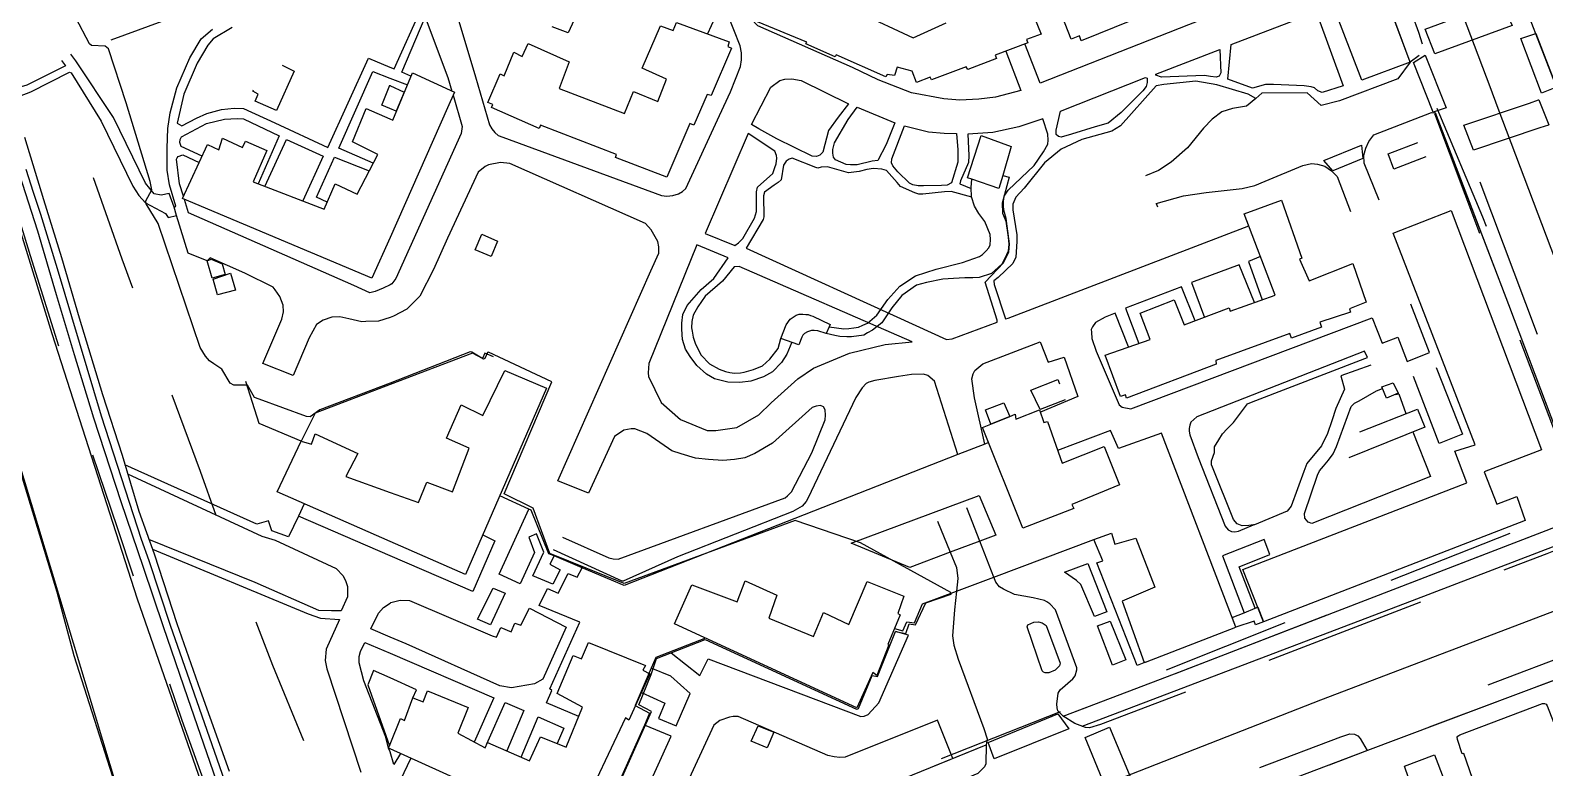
# Model space of a CAD drawing. Header units: millimetres. Extents: x 198785 to 203305, y 542885 to 545889.
# Drawn here: x 202130.2 to 202470.1, y 543185.8 to 543351.3 of the extents above; entities that cross this region are included whole.
import ezdxf

# ---------------------------------------------------------------- set-up
doc = ezdxf.new("R2010")
doc.units = ezdxf.units.MM
for name, pattern in [('FENCE_25K', [54.3, 28.7, -9.2, -16.4]), ('HIDDEN_BULD_25K', [28.8, 18.4, -10.4]), ('HIDDEN_IN_25K', [56.5, 36.5, -20])]:
    doc.linetypes.add(name, pattern=pattern)
for name, color, linetype in [('A0013111', 253, 'Continuous'), ('A0013114', 253, 'Continuous'), ('A0013117', 253, 'Continuous'), ('A0013118', 253, 'Continuous'), ('A0023211', 253, 'Continuous'), ('A0023214', 253, 'Continuous'), ('A0023217', 253, 'Continuous'), ('A0033324', 253, 'Continuous'), ('A0033327', 253, 'Continuous'), ('A0043325', 253, 'Continuous'), ('B0014111', 253, 'Continuous'), ('B0014115', 253, 'Continuous'), ('B0014116', 253, 'Continuous'), ('B0024120', 253, 'Continuous'), ('B0024127', 253, 'Continuous'), ('C0076117', 253, 'Continuous'), ('C0523121', 253, 'Continuous'), ('F0017111', 253, 'Continuous'), ('F0047224', 253, 'Continuous')]:
    doc.layers.add(name, color=color, linetype=linetype)

msp = doc.modelspace()

# ---------------------------------------------------------------- linework, layer by layer
at = {"layer": 'A0013111'}
msp.add_lwpolyline([(202119.01, 543335.29), (202135.07, 543283.25), (202154.18, 543223.68), (202169.13, 543180.92), (202179.47, 543149.84), (202181.52, 543142.33), (202184.05, 543133.53), (202185.51, 543128.6), (202190.06, 543113.24), (202194.48, 543098.33), (202196.58, 543091.22), (202200.51, 543078.34), (202205.87, 543060.81), (202211.03, 543043.7), (202212.27, 543039.57), (202218.32, 543019.44), (202224.87, 542997.43), (202231.9, 542974.75), (202240.82, 542944.55), (202248.15, 542921.14), (202252.37, 542907.48), (202254.82, 542901.41), (202258.79, 542893.04), (202263, 542885.31)], dxfattribs=at)
at = {"layer": 'A0013114'}
for points in [[(202439.93, 543344.16), (202433.59, 543361.25)], [(202362.03, 543197.36), (202387.02, 543206.87), (202473.7, 543240.31), (202477.5, 543248.94), (202462.05, 543289.72), (202445.63, 543332.77)], [(202510.01, 543170.99), (202510.13, 543171.21), (202499.24, 543200.77), (202497.1, 543206.78), (202490.6, 543211.3), (202489.2, 543211.78), (202429.75, 543189.42), (202397.76, 543177.28), (202362.52, 543163.93), (202358.46, 543162.34), (202358.2, 543162.12), (202358.16, 543162.04)], [(202141.41, 543112.27), (202145.31, 543113.65), (202149.38, 543115.2), (202167.4, 543121.88), (202185.51, 543128.6), (202188.73, 543129.79), (202190.34, 543130.36), (202192.03, 543130.96), (202193.52, 543131.49), (202195.87, 543132.38), (202196.12, 543131.48), (202211, 543136.63), (202212.26, 543138.06), (202227.55, 543143.41), (202260.18, 543157.77), (202289.8, 543169.64), (202324.16, 543182.54), (202344.78, 543190.93)]]:
    msp.add_lwpolyline(points, dxfattribs=at)
at = {"layer": 'A0013117'}
for points in [[(202128.91, 543327.35), (202133.18, 543313.36), (202137.22, 543300.3), (202141.19, 543286.78), (202146.45, 543269.59), (202150.83, 543255.93), (202154.57, 543243.36), (202158.01, 543233.78), (202163.13, 543218.18), (202168.37, 543203.18), (202174.88, 543185)], [(202224.56, 543041.93), (202219.28, 543049.81), (202213.14, 543060.74), (202211.02, 543065.11), (202208.59, 543070.12), (202204.62, 543079.59), (202202.43, 543084.49), (202200.56, 543091.55), (202198.02, 543099.77), (202193.45, 543114.55), (202188.73, 543129.79), (202185.28, 543140.96), (202179.1, 543162.6), (202172.73, 543180.64), (202165.62, 543201.5), (202160.09, 543217.4), (202155.61, 543230.73), (202150.6, 543245.48), (202144.46, 543264.26), (202140.13, 543278.48), (202136.11, 543291.95), (202131.91, 543306.21), (202127.14, 543321.16)]]:
    msp.add_lwpolyline(points, dxfattribs=at)
at = {"layer": 'A0013118'}
for points in [[(202432.23, 543368.77), (202390.17, 543352.55), (202356.89, 543339.49), (202353.45, 543348.26)], [(202223.93, 543361.67), (202230.12, 543340.91), (202233.32, 543330.14), (202233.81, 543329.21), (202234.5, 543328.4), (202235.26, 543327.74), (202236.31, 543327.33), (202271.87, 543314.28), (202273.11, 543314.08), (202274.47, 543314.26), (202275.72, 543314.64), (202276.64, 543315.15), (202277.34, 543315.84), (202284.88, 543332.2)], [(202255.89, 543361.54), (202250.92, 543350.74), (202247.37, 543352.14)], [(202439.93, 543344.16), (202429.1, 543340.16), (202422.66, 543356.8), (202433.59, 543361.25)], [(202175.51, 543351.99), (202171.3, 543349.41), (202170.04, 543347.96), (202167.66, 543343.96), (202164.68, 543336.98), (202163.22, 543330.47), (202164.25, 543329.92), (202167.5, 543331.6), (202169.83, 543332.66), (202173.14, 543333.52), (202176.01, 543333.82), (202178.1, 543333.77), (202185.1, 543330.54), (202196.97, 543325.01), (202206.1, 543345.09), (202210.95, 543343.04), (202211.86, 543342.66), (202218.09, 543356.48)], [(202284.88, 543332.2), (202287.37, 543337.5), (202289.63, 543343.19), (202289.86, 543344.68), (202289.84, 543346.28), (202289.55, 543347.85), (202286.69, 543355.05), (202285.5, 543357.76), (202282.24, 543350.53)], [(202349.18, 543346.64), (202352.52, 543337.82), (202346.84, 543336.33), (202343.08, 543335.87), (202338.81, 543335.68), (202335.22, 543335.96), (202327.99, 543337.27), (202320.5, 543340.22), (202314.78, 543343.01), (202293.49, 543352.36), (202291.81, 543354.12), (202291.03, 543355.14), (202290.17, 543357.61)], [(202420.19, 543337.35), (202419.2, 543337.71), (202418.42, 543338.45), (202417.73, 543338.66), (202416.13, 543338.85), (202409.25, 543339.18), (202407.42, 543339.15), (202404.51, 543338.36), (202399.02, 543340.34), (202399.74, 543348.17), (202418.4, 543355.23), (202419.02, 543354.89), (202424.91, 543338.88), (202420.19, 543337.35)], [(202162.5, 543311.6), (202162.86, 543311.87), (202161.47, 543316.62), (202160.97, 543319.96), (202160.98, 543324.85), (202161.12, 543329.28), (202161.65, 543332.79), (202163.11, 543338.41), (202166.07, 543345.15), (202168.59, 543349.41), (202171.1, 543351.6)], [(202215.67, 543341.01), (202213.61, 543341.94), (202218.84, 543354.29), (202223.96, 543340.7), (202224.85, 543337.7)], [(202137.24, 543344.54), (202138.11, 543343.32), (202129.46, 543338.99), (202125.61, 543337.92)], [(202162.5, 543311.6), (202161.39, 543314.73), (202159.57, 543314.35), (202158.06, 543314.59), (202156.08, 543317), (202148.88, 543331.78), (202140.42, 543344.49), (202139.31, 543345.98)], [(202396.36, 543340.8), (202395.11, 543340.94), (202393.74, 543341.2), (202384.11, 543340.8), (202382.85, 543341.28), (202382.86, 543341.5), (202397.23, 543347.05), (202397.44, 543341.75), (202397.07, 543341.02), (202396.36, 543340.8)], [(202126.22, 543335.97), (202130.32, 543337.52), (202139.02, 543341.94), (202139.4, 543341.79), (202146.16, 543330.96), (202153.21, 543316.36), (202154.59, 543314.28), (202156.1, 543312.6), (202160.54, 543310.18), (202161.2, 543309.29), (202163.07, 543309.75)], [(202207.19, 543321.51), (202199.47, 543324.85), (202207.12, 543342.09), (202210.95, 543340.6), (202214.87, 543339.07)], [(202439.93, 543344.16), (202437.15, 543340.41), (202424.06, 543335.51), (202419.97, 543334.48), (202416.83, 543337.29), (202406.66, 543337.2), (202405.25, 543336.01)], [(202306.65, 543323), (202305.74, 543323.04), (202297.76, 543326.94), (202293.74, 543329.24), (202292.07, 543330.21), (202296.41, 543338.54), (202298.46, 543340.05), (202299.55, 543340.38), (202301.13, 543340.41), (202303.25, 543340.07), (202313.85, 543334.8), (202311.57, 543331.85), (202309.36, 543328.83), (202308.09, 543323.96), (202307.44, 543323.3), (202306.65, 543323)], [(202405.25, 543336.01), (202403.53, 543336.96), (202396.52, 543339.08), (202391.82, 543339.95), (202384.65, 543339.15), (202382.92, 543338.85), (202374.94, 543329.92), (202372.98, 543328.67), (202366.2, 543326.79), (202361.61, 543324.64), (202357.85, 543321.59), (202353.25, 543315.9), (202351.41, 543313.9), (202350.77, 543312.27), (202350.75, 543311.03), (202351.63, 543305.4), (202351.62, 543303.88), (202351.4, 543300.43), (202350.74, 543299), (202347.48, 543295.86), (202346.47, 543295.05), (202346.52, 543294.28), (202349.07, 543286.59), (202349.68, 543286.69), (202403.68, 543307.45)], [(202361.61, 543327.34), (202360.99, 543327.49), (202360.5, 543327.95), (202360.43, 543328.93), (202361.45, 543333.21), (202380.51, 543340.73), (202380.86, 543340.55), (202380.91, 543339.61), (202380.63, 543338.73), (202379.92, 543337.75), (202375.02, 543332.89), (202372.16, 543330.52), (202369.24, 543329.66), (202363.92, 543328.02), (202361.61, 543327.34)], [(202225.12, 543336.77), (202227.19, 543329.76), (202226.91, 543328.14), (202212.29, 543295.59), (202211.4, 543294.39), (202210.96, 543294.17), (202209.44, 543293.41), (202207.66, 543292.71), (202206.43, 543292.4), (202202.82, 543294.04), (202165.76, 543310.34), (202164.83, 543313.35)], [(202405.25, 543336.01), (202403.21, 543334.29), (202400.05, 543333.76), (202397.67, 543333), (202395.51, 543331.36), (202393.55, 543329.38), (202389.95, 543324.91), (202386.3, 543321.74), (202383.43, 543319.85), (202380.51, 543318.67)], [(202168.79, 543323.04), (202164.12, 543325.25), (202163.92, 543325.66), (202163.82, 543326.13), (202163.88, 543326.78), (202164.2, 543327.43), (202169.78, 543330.44), (202173.79, 543331.37), (202176.64, 543331.52), (202178.09, 543331.44), (202186.1, 543327.62), (202181.4, 543316.85)], [(202341.51, 543313.87), (202336.91, 543315.12), (202335.43, 543315.08), (202330.52, 543314.51), (202329.67, 543314.52), (202328.72, 543314.82), (202325.56, 543316.27), (202324.79, 543317.2), (202322.37, 543319.82), (202321.37, 543320.15), (202319.44, 543320.31), (202317.96, 543320.06), (202316.27, 543319.65), (202313.86, 543319.37), (202313.34, 543319.47), (202309.12, 543320.7), (202307.71, 543320.58), (202306.96, 543320.41), (202306.55, 543320.52), (202301.21, 543322.65), (202300.55, 543322.41), (202299.88, 543321.94), (202299.28, 543321.05), (202298.73, 543317.77), (202298.06, 543317.16), (202297.16, 543316.6), (202295.02, 543315.01), (202294.75, 543314.17), (202294.86, 543309.47), (202294.74, 543308.85), (202290.92, 543302.39), (202328.96, 543285.04), (202335.85, 543281.91), (202337.1, 543282.06), (202347.26, 543285.79), (202347.21, 543286.23), (202344.54, 543294.78), (202348.61, 543299.12), (202349.87, 543301.49), (202350.03, 543303.39), (202349.26, 543309.06), (202348.72, 543310.97), (202348.64, 543311.95), (202348.62, 543312.99), (202348.82, 543314.09), (202349.68, 543315.42), (202355.56, 543320.98), (202357.63, 543324.02), (202358.58, 543325.76), (202358.66, 543326.66), (202358.59, 543328.03), (202357.46, 543331.42), (202352.08, 543329.66), (202346.26, 543328.37), (202340.62, 543328.05), (202340.82, 543324.76), (202340.83, 543323.21), (202340.8, 543321.69), (202339.02, 543317.5), (202338.83, 543316.88), (202341.4, 543315.82)], [(202314.33, 543321.13), (202313.32, 543321.24), (202310.97, 543322.26), (202310.51, 543322.86), (202310.34, 543323.73), (202310.37, 543324.6), (202310.69, 543326.04), (202313.82, 543331.32), (202315.84, 543334.11), (202324.26, 543330.53), (202322.31, 543325.69), (202320.44, 543322.13), (202319.15, 543321.92), (202315.81, 543321.15), (202314.33, 543321.13)], [(202432.94, 543313.19), (202429.61, 543321.48), (202429.51, 543323.27), (202429.93, 543324.85), (202430.63, 543326.39), (202431.74, 543327.85), (202444.69, 543332.87), (202445.63, 543332.77)], [(202291.36, 543328.17), (202281.66, 543305.72), (202288.33, 543303.03), (202289.2, 543303.63), (202290.11, 543304.61), (202292.76, 543309.17), (202293.18, 543310.68), (202293.18, 543315.03), (202293.4, 543316.12), (202296.88, 543319.22), (202297.35, 543320.51), (202297.64, 543321.38), (202297.81, 543322.65), (202297.68, 543323.23), (202297.3, 543324.19), (202291.36, 543328.17)], [(202330.7, 543316.4), (202329.51, 543316.44), (202328.27, 543316.61), (202327.53, 543316.98), (202324.9, 543319.53), (202323.82, 543320.88), (202323.5, 543321.61), (202323.57, 543322.51), (202326.41, 543329.88), (202331.83, 543328.55), (202335.33, 543328.21), (202338.11, 543328.14), (202338.42, 543324.5), (202338.39, 543321.72), (202336.95, 543317.08), (202336.03, 543316.59), (202334.74, 543316.52), (202330.7, 543316.4)], [(202182.9, 543316.28), (202187.73, 543326.83), (202195.99, 543323.07), (202191.42, 543313.02)], [(202164.61, 543314.06), (202163.75, 543316.88), (202163.05, 543322.4), (202163.16, 543322.72), (202163.44, 543323.01), (202164.49, 543323.35), (202168.16, 543321.69)], [(202249.7, 543237.5), (202260.08, 543232.87), (202261.04, 543232.68), (202262.2, 543232.58), (202299.61, 543246.38), (202300.16, 543246.83), (202301.08, 543247.69), (202305.62, 543256.5), (202308.62, 543263.88), (202308.7, 543264.93), (202308.6, 543266.14), (202308.22, 543266.8), (202307.55, 543267.1), (202306.59, 543266.95), (202305.68, 543266.67), (202296.82, 543258.62), (202292.82, 543256.32), (202290.58, 543255.36), (202288.27, 543254.97), (202285.68, 543254.78), (202282.42, 543255), (202279.53, 543255.28), (202276.3, 543256.28), (202274.19, 543256.89), (202273.49, 543257.44), (202268.61, 543260.81), (202265.91, 543261.86), (202265.07, 543261.89), (202263.47, 543261.59), (202261.33, 543260.11), (202255.5, 543247.39), (202248.66, 543250.17), (202269.52, 543297.34), (202271.28, 543301.28), (202271.26, 543302.7), (202271.09, 543303.88), (202269.58, 543306.5), (202268.29, 543307.98), (202237.86, 543321.45), (202235.75, 543321.63), (202233.07, 543321.16), (202232.31, 543320.79), (202230.77, 543319.47), (202223.84, 543304.64), (202220.71, 543297.64), (202217.69, 543291.61), (202214.77, 543288.74), (202211.77, 543287.14), (202210.96, 543286.88), (202208.36, 543286.05), (202205.57, 543285.98), (202204.63, 543285.86), (202201.7, 543286.55), (202199.7, 543287.01), (202197.88, 543286.94), (202195.95, 543286.26), (202194.45, 543285.29), (202192.79, 543282.27), (202189.19, 543273.82), (202182.42, 543276.54), (202186.66, 543286.49), (202187.08, 543288.09), (202186.96, 543289.64), (202186.23, 543291.54), (202185.18, 543293.03), (202184.71, 543293.67), (202178.4, 543296.83), (202170.59, 543300.24), (202169.91, 543299.61), (202165.67, 543301.32), (202163.07, 543309.75)], [(202196.86, 543312.75), (202194.46, 543313.84), (202198.47, 543322.83), (202206.28, 543319.76)], [(202382.9, 543312.46), (202389.06, 543314.17), (202394.1, 543314.9), (202402.18, 543315.82), (202405.06, 543316.52), (202407.39, 543317.43), (202415.85, 543320.99), (202417.8, 543321.41), (202419.1, 543321.29), (202420.73, 543320.84), (202422.23, 543319.76), (202423.55, 543318.51), (202426.54, 543310.67)], [(202163.07, 543309.75), (202162.5, 543311.6)], [(202301.13, 543281.29), (202300.02, 543278.62), (202298.79, 543276.75), (202296.8, 543274.65), (202294.78, 543273.54), (202291.96, 543272.58), (202289.5, 543272.24), (202286.77, 543272.32), (202283.81, 543273.11), (202282.01, 543274.15), (202279.83, 543276.1), (202278.31, 543278.08), (202277.31, 543279.71), (202276.58, 543281.92), (202276.43, 543284.24), (202276.43, 543285.56), (202276.65, 543287.53), (202277.63, 543289.54), (202280.77, 543293.13), (202283.63, 543295.63), (202286.86, 543300.25), (202279.82, 543303.18), (202269.03, 543276.5), (202268.92, 543274.42), (202268.97, 543273.6), (202271.8, 543267.76), (202276.15, 543263.93), (202282.15, 543261.51), (202284.11, 543261.51), (202286.71, 543261.83), (202288.82, 543262.15), (202293.73, 543264.98), (202296.5, 543267.67), (202302.52, 543273.12), (202306.02, 543275.49), (202314.1, 543278.88), (202322.07, 543280.77), (202328.12, 543281.42), (202289.32, 543298.29), (202288.21, 543298.26), (202285.58, 543295.03), (202281.7, 543291.65), (202280.06, 543289.22), (202279, 543287.37), (202278.69, 543285.97), (202278.64, 543284.5), (202278.74, 543283.79), (202278.98, 543282.41), (202279.49, 543280.88), (202280.77, 543278.42), (202282.66, 543276.48), (202284.82, 543275.24), (202286.24, 543274.74), (202287.26, 543274.5), (202288.3, 543274.36), (202289.6, 543274.41), (202290.44, 543274.59), (202292.53, 543275.15), (202294.53, 543276.01), (202296.22, 543277.53), (202298.1, 543279.89), (202298.71, 543282.17)], [(202406.31, 543300.56), (202403.6, 543299.43), (202406.7, 543290.85)], [(202404.96, 543290.23), (202401.55, 543298.65), (202390.85, 543294.72), (202393.73, 543286.89)], [(202391.65, 543286.1), (202388.6, 543293.74), (202376.03, 543288.94), (202379.01, 543281.04)], [(202376.69, 543280.24), (202373.68, 543287.81), (202371.45, 543286.93), (202369.26, 543285.7), (202368.6, 543284.74), (202368.34, 543284.15), (202368.4, 543283.57), (202368.5, 543282.17), (202369.41, 543279.26), (202374.62, 543267.28), (202375.3, 543266.72), (202377.26, 543266.32), (202431.36, 543286.78), (202433.61, 543281.07), (202437.14, 543282.42), (202439.23, 543276.96), (202444.28, 543278.97), (202440.1, 543289.88)], [(202344.46, 543258.45), (202342.17, 543268.82), (202341.56, 543273.06), (202341.81, 543274.17), (202342.2, 543274.94), (202344.01, 543276.42), (202356.84, 543281.38), (202358.7, 543276.8), (202362.26, 543277.93), (202365.3, 543269.14), (202356.92, 543265.57)], [(202429.72, 543277.65), (202430.32, 543277.91), (202429.66, 543279.26), (202392.04, 543264.58), (202390.69, 543263.34), (202390.43, 543262.67), (202390.28, 543261.91), (202390.29, 543261.34), (202390.45, 543260.48), (202392.32, 543255.45), (202398.37, 543239.98), (202399.06, 543239.21), (202399.79, 543238.81), (202400.59, 543238.7), (202401.42, 543238.87), (202404.72, 543240.27)], [(202338.41, 543256.08), (202333.17, 543272.56), (202331.69, 543273.83), (202330.69, 543274.13), (202328.03, 543274.08), (202325.08, 543273.57), (202319.75, 543272.74), (202318.39, 543272.34), (202317.82, 543272.02), (202316.91, 543271.1), (202315.49, 543268.91), (202304.73, 543246.25), (202304.36, 543245.53), (202303.47, 543244.46), (202301.4, 543243.28), (202275.47, 543233.12), (202263.3, 543227.68), (202263.03, 543227.66), (202247.62, 543234.71)], [(202190.4, 543242.25), (202188.18, 543237.58), (202184.47, 543238.99), (202183.66, 543241.19), (202181.04, 543240.48), (202151.47, 543253.79)], [(202152.08, 543251.73), (202182.2, 543237.76), (202185.22, 543236.83), (202198.89, 543230.53), (202200.43, 543228.86), (202201.07, 543227.58), (202201.4, 543226.49), (202201.44, 543224.17), (202200.01, 543221), (202197.85, 543221.03), (202194.96, 543221.05), (202180.69, 543227.33), (202156.85, 543236.99)], [(202191.71, 543245.02), (202190.4, 543242.25)], [(202247.77, 543233.33), (202246.84, 543231.46), (202249.17, 543230.2), (202247.51, 543226.95), (202243.03, 543228.88), (202245.48, 543234.2), (202243.87, 543238.29), (202242.12, 543237.53), (202243.37, 543234.06), (202240.16, 543227.04), (202235.45, 543229.26), (202242.11, 543243.81)], [(202343.33, 543236.67), (202341.11, 543242.38), (202340.43, 543244.15)], [(202231.76, 543238.04), (202234.51, 543236.68), (202229.53, 543225.31), (202210.97, 543233.34), (202190.4, 543242.25)], [(202333.8, 543241.14), (202336.7, 543234.17)], [(202346.47, 543228.58), (202343.33, 543236.67)], [(202380.51, 543209.5), (202378.67, 543208.72), (202369.62, 543231.76), (202370.93, 543232.24), (202368.94, 543237)], [(202157.64, 543234.81), (202192.56, 543220.35), (202195.36, 543219.38), (202199.63, 543219.07), (202196.65, 543212.42), (202196.37, 543209.85), (202196.78, 543208), (202204.42, 543184.8)], [(202336.7, 543234.17), (202338.12, 543230.75), (202338.4, 543228.24), (202338.1, 543225.44)], [(202253.32, 543197.28), (202246.11, 543200.36), (202247.31, 543203.12), (202246.84, 543203.49), (202253.55, 543218.43), (202244.44, 543222.23), (202246.31, 543225.98), (202248.7, 543225), (202250.98, 543229.36), (202252.99, 543228.59), (202254.07, 543230.67)], [(202338.1, 543225.44), (202337.64, 543221.25), (202337.22, 543215.41), (202337.51, 543213.29), (202338.49, 543210.12), (202344.27, 543194.56), (202344.95, 543192.25), (202344.78, 543190.93)], [(202362.03, 543197.36), (202360.83, 543198.56), (202360.7, 543199.21), (202360.59, 543200.04), (202360.92, 543202.53), (202361.35, 543203.27), (202364.19, 543205.71), (202364.72, 543206.37), (202365.13, 543207.72), (202365.1, 543208.2), (202360.29, 543221.19), (202359.08, 543222.56), (202358.39, 543223.02), (202357.83, 543223.33), (202355.28, 543223.88), (202351.1, 543224.64), (202348.65, 543225.84), (202347.77, 543226.42), (202346.92, 543227.42), (202346.47, 543228.58)], [(202234.88, 543215.11), (202235.81, 543217.25), (202238.18, 543216.29), (202238.95, 543218.24), (202240.34, 543217.78), (202242.28, 543221.58), (202250.47, 543217.33), (202245.28, 543205.69), (202243.39, 543204.61), (202238.22, 543203.74), (202235.58, 543204.18), (202214.6, 543213.59), (202210.98, 543215.12), (202206.63, 543216.97), (202208.35, 543220.46), (202209.53, 543221.77), (202210.98, 543222.74), (202211.15, 543222.85), (202213.23, 543223.42), (202215.34, 543223.34), (202233.87, 543215.35), (202234.88, 543215.11)], [(202274.04, 543211.58), (202280.48, 543206.47), (202282.38, 543210.19), (202316.6, 543197.24), (202317.38, 543197.35), (202318.3, 543197.69), (202320.65, 543200.33), (202327.35, 543215.51), (202324.43, 543216.39)], [(202358.01, 543207.1), (202357.6, 543207.22), (202357.31, 543207.51), (202353.94, 543217.37), (202354.1, 543217.84), (202355.45, 543218.48), (202356.48, 543218.49), (202357.31, 543218.28), (202358.23, 543217.68), (202361.35, 543209.27), (202361.21, 543208.67), (202360.8, 543208.17), (202360.25, 543207.69), (202358.83, 543207.11), (202358.01, 543207.1)], [(202213.32, 543188.94), (202211.81, 543186.46), (202210.99, 543189.35), (202210.62, 543190.16), (202210.05, 543192.63), (202205.12, 543205.27), (202204.05, 543209.32), (202204.03, 543210.74), (202204.34, 543211.89), (202205.29, 543213.92), (202210.98, 543211.47), (202234.26, 543201.48), (202229.88, 543191.51)], [(202267.38, 543202.63), (202272.61, 543200.29), (202271.21, 543196.8), (202275.18, 543195.18), (202278.36, 543202.42), (202273.95, 543206.35), (202269.59, 543208.09)], [(202232.7, 543191.1), (202236.81, 543200.4), (202240.97, 543198.6), (202237.21, 543189.53)], [(202240.4, 543188.12), (202244.2, 543197.2), (202249.99, 543194.66), (202248.48, 543191.2)], [(202262.01, 543181.8), (202267.83, 543179.14), (202274.08, 543192.85), (202268.04, 543195.35)], [(202337.27, 543187.87), (202333.86, 543196.43), (202313.12, 543188.16), (202311.94, 543188.08), (202310.65, 543188.22), (202309.2, 543188.53), (202289.07, 543197.28), (202288.01, 543197.3), (202287.18, 543197.16), (202285, 543196.39), (202283.61, 543195.35), (202276.67, 543180.32), (202275.89, 543178.69), (202283.27, 543175.77), (202284.51, 543175.52), (202283.82, 543173.59), (202285.28, 543167.83)], [(202260.77, 543178.99), (202266.91, 543176.35), (202265.89, 543173.89), (202264.12, 543171.13), (202259.75, 543167.43), (202255.67, 543165.42), (202252.7, 543164.34), (202250.03, 543163.96), (202246.67, 543164.11), (202242.78, 543165.4), (202221.46, 543174.27), (202217.3, 543176.66), (202215.05, 543179.1), (202213.39, 543183.11), (202215.67, 543187.87)]]:
    msp.add_lwpolyline(points, dxfattribs=at)
at = {"layer": 'A0023211'}
msp.add_lwpolyline([(202238.36, 542885.31), (202235.77, 542894.52), (202232.74, 542905.29), (202211.04, 542979.27), (202179.01, 543083.94), (202176.82, 543091.1), (202172.17, 543106.3), (202167.4, 543121.88), (202165.99, 543126.51), (202151.88, 543172.6), (202149.86, 543180.24), (202140.07, 543210.91), (202136.23, 543225.21), (202121.86, 543272.22)], dxfattribs=at)
at = {"layer": 'A0023214'}
for points in [[(202498.17, 543230.73), (202492.22, 543247.81), (202459.69, 543333.76), (202457.84, 543338.65), (202453.51, 543350.09), (202398.17, 543496.21), (202394.81, 543505.08), (202392.55, 543511.06), (202358.38, 543601.29), (202357.54, 543603.22), (202356.85, 543604.82), (202350.92, 543618.48)], [(202359.86, 543177.54), (202419.85, 543200.99), (202477.62, 543223.05)]]:
    msp.add_lwpolyline(points, dxfattribs=at)
at = {"layer": 'A0023217'}
msp.add_lwpolyline([(202129.21, 543320.19), (202130.85, 543314.99), (202132.53, 543310.09), (202136.24, 543297.87), (202146.14, 543264.8), (202155.09, 543237.05), (202156.81, 543232.26), (202161.61, 543217.79), (202167, 543202.34), (202173.8, 543182.82)], dxfattribs=at)
at = {"layer": 'A0033324', "linetype": 'HIDDEN_IN_25K', "flags": 128}
for points in [[(202441.93, 543345.66), (202439.93, 543344.16), (202433.59, 543361.25), (202434, 543362.29), (202432.01, 543369.56), (202425.42, 543386.33), (202423.38, 543397.89), (202406.01, 543445.1), (202405.43, 543446.7), (202403.09, 543453.07), (202390.13, 543488.36), (202390.02, 543488.49), (202389.04, 543489.09), (202387.83, 543492.67), (202387.58, 543493.43), (202387.76, 543493.65), (202387.96, 543493.82), (202388.29, 543493.89), (202388.73, 543493.91), (202389.24, 543493.9), (202389.91, 543493.77), (202390.62, 543493.17), (202391.12, 543492.26), (202392.14, 543490.12), (202404.49, 543455.12), (202419.4, 543415.84), (202426.87, 543395.64), (202427.53, 543389.67), (202437.22, 543363.6), (202441.77, 543350.94), (202442.59, 543348.27), (202442.55, 543347.14), (202441.93, 543345.66)], [(202480.99, 543250.27), (202477.5, 543248.94), (202462.05, 543289.72), (202445.63, 543332.77), (202448.41, 543331.98), (202450.04, 543330.93), (202450.81, 543329.83), (202453.34, 543323.23), (202468.83, 543282.04), (202480.99, 543250.27)], [(202477.5, 543248.94), (202480.99, 543250.27), (202481.95, 543247.77), (202482.25, 543245.95), (202482.17, 543245.24), (202482.06, 543244.45), (202481.6, 543242.71), (202480.62, 543240.81), (202478.91, 543238.67), (202477.09, 543237.28), (202473.55, 543234.96), (202470.6, 543233.83), (202393.55, 543204.26), (202370.4, 543195.5), (202367.93, 543194.74), (202367.04, 543194.84), (202364.69, 543195.73), (202362.03, 543197.36), (202387.02, 543206.87), (202473.7, 543240.31), (202477.5, 543248.94)], [(202488.94, 543215.71), (202498.1, 543210.78), (202498.95, 543209.93), (202499.36, 543209.28), (202499.88, 543208.25), (202500.74, 543206.25), (202512.55, 543173.68), (202512.55, 543173.15), (202512.35, 543172.62), (202512.1, 543172.21), (202510.13, 543171.21), (202499.24, 543200.77), (202497.1, 543206.78), (202490.6, 543211.3), (202489.2, 543211.78), (202443.61, 543194.63), (202442.97, 543196.59), (202443.03, 543197.44), (202443.23, 543198.02), (202443.35, 543198.3), (202443.6, 543198.73), (202444.38, 543199.46), (202483.72, 543214.34), (202485.45, 543215.05), (202487.29, 543215.77), (202487.61, 543215.78), (202487.82, 543215.78), (202488.07, 543215.78), (202488.34, 543215.79), (202488.53, 543215.77), (202488.94, 543215.71)], [(202358.46, 543162.34), (202358.28, 543162.19), (202357.8, 543165.09), (202358.24, 543166.37), (202358.76, 543167.02), (202360.52, 543168.52), (202360.72, 543168.6), (202392.61, 543180.68), (202395.98, 543181.95), (202424.36, 543192.72), (202426.34, 543193.39), (202427.45, 543193.29), (202428.16, 543192.92), (202428.66, 543192.3), (202430.26, 543189.61), (202429.75, 543189.42), (202397.76, 543177.28), (202362.52, 543163.93), (202358.46, 543162.34)], [(202211, 543131.81), (202206.63, 543130.08), (202150.2, 543109.63), (202148.03, 543109.07), (202146.53, 543109.07), (202145.81, 543109.13), (202144.7, 543109.43), (202143.09, 543110.48), (202140.9, 543112.42), (202141.41, 543112.27), (202145.31, 543113.65), (202149.38, 543115.2), (202167.49, 543121.91), (202185.51, 543128.6), (202188.73, 543129.79), (202192.03, 543130.96), (202193.52, 543131.49), (202195.87, 543132.38), (202196.12, 543131.48), (202211, 543136.63), (202212.26, 543138.06), (202227.55, 543143.41), (202260.18, 543157.77), (202289.8, 543169.64), (202324.16, 543182.54), (202344.78, 543190.93), (202344.7, 543186.67), (202344.39, 543186), (202342.87, 543184.51), (202324.65, 543176.83), (202286.01, 543162.23), (202263.38, 543151.99), (202230.34, 543139.09), (202211, 543131.81)]]:
    msp.add_lwpolyline(points, dxfattribs=at)
at = {"layer": 'A0033327'}
msp.add_lwpolyline([(202366.28, 543195.13), (202440.47, 543223.33), (202477.35, 543237.48)], dxfattribs=at)
at = {"layer": 'A0043325'}
for points in [[(202462.84, 543352.38), (202445.42, 543346.07), (202443.28, 543351.57), (202460.32, 543357.86), (202462.84, 543352.38)], [(202472.78, 543338.55), (202469.39, 543337.24), (202464.76, 543349.49), (202468.09, 543350.64), (202472.78, 543338.55)], [(202447.98, 543333.91), (202445.09, 543332.94), (202440.67, 543344.13), (202443.31, 543345.72), (202447.98, 543333.91)], [(202469.03, 543329.43), (202454.14, 543324.45), (202451.94, 543330.01), (202466.68, 543335), (202468.75, 543335.7), (202468.81, 543335.72), (202471.05, 543330.1), (202470.93, 543330.06), (202469.03, 543329.43)], [(202429.31, 543322.57), (202422.53, 543319.81), (202420.51, 543322.1), (202429.01, 543325.57), (202429.31, 543322.57)], [(202363.29, 543194.53), (202346.55, 543187.74), (202345.2, 543191.46), (202360.82, 543197.9), (202363.29, 543194.53)], [(202380.29, 543176.11), (202374.58, 543174.02), (202366.97, 543192.54), (202372.41, 543194.91), (202380.29, 543176.11)]]:
    msp.add_lwpolyline(points, dxfattribs=at)
at = {"layer": 'B0014111'}
for points in [[(202456.56, 543252.22), (202459.36, 543244.95), (202463.82, 543246.7), (202465.71, 543241.31), (202407, 543218.54), (202402.37, 543230.3), (202452.62, 543249.75), (202449.94, 543256.85), (202454.49, 543258.26), (202436.13, 543305.81), (202449.11, 543310.87), (202469.42, 543257.13), (202456.56, 543252.22)], [(202470.68, 543199.64), (202476.7, 543184.01), (202476.72, 543183.74), (202476.61, 543183.42), (202476.33, 543183.14), (202470.36, 543180.79), (202456.53, 543175.77), (202451.96, 543188.96), (202451.6, 543188.9), (202450.55, 543192.13), (202450.49, 543192.61), (202450.61, 543192.87), (202451.04, 543193.19), (202469.62, 543200.19), (202470.06, 543200.2), (202470.42, 543200.04), (202470.68, 543199.64)], [(202446.65, 543166.85), (202438.82, 543163.78), (202432.38, 543180.72), (202439.57, 543183.54), (202438.62, 543186.09), (202445.34, 543188.7), (202452.04, 543171.32), (202445.91, 543169.05), (202446.65, 543166.85)]]:
    msp.add_lwpolyline(points, dxfattribs=at)
at = {"layer": 'B0014115'}
for points in [[(202353.39, 543359.77), (202357.13, 543350.45), (202353.82, 543349.27), (202354.11, 543348.51), (202346.81, 543345.75), (202347.05, 543345.02), (202340.64, 543342.57), (202340.3, 543343.14), (202332.5, 543340.2), (202332.22, 543340.83), (202329.15, 543339.59), (202328.16, 543342.17), (202324.78, 543343.09), (202324.22, 543341.16), (202322.52, 543341.44), (202322.24, 543340.86), (202311.11, 543345.79), (202310.88, 543345.41), (202304.29, 543348.26), (202304.52, 543348.68), (202293.44, 543353.2)], [(202377.38, 543353.56), (202366.1, 543348.98), (202365.71, 543350.06), (202363.81, 543349.38), (202360.34, 543358.42)], [(202316.18, 543355.31), (202328.4, 543349.64), (202335.75, 543353.04)], [(202275.22, 543353.11), (202287.1, 543348.75), (202286.75, 543347.7), (202287.58, 543347.32), (202283.01, 543336.72), (202282.16, 543336.94), (202279.14, 543330.07), (202278.27, 543330.44), (202273.1, 543318.33), (202261.53, 543322.76), (202261.81, 543323.46), (202244.77, 543330.03), (202244.47, 543329.29), (202233.72, 543334.03), (202234.01, 543334.69), (202232.89, 543335.14), (202235.67, 543341.58), (202236.6, 543341.13), (202238.77, 543346.44), (202240.65, 543345.44), (202241.99, 543348.4), (202251.2, 543344.26), (202248.91, 543338.24), (202263.57, 543332.65), (202265.62, 543337.63), (202271.06, 543335.38), (202272.99, 543340.35), (202267.56, 543342.82), (202271.64, 543352.33), (202274.5, 543351.27), (202275.22, 543353.11)], [(202223.87, 543333.93), (202210.96, 543304.82), (202206.9, 543295.68), (202164.37, 543313.54), (202170.03, 543325.71), (202172.51, 543324.52), (202173.39, 543327.09), (202177.83, 543325), (202178.51, 543326.43), (202183.35, 543324.32), (202180.22, 543317.3), (202196.19, 543311.2), (202198.64, 543316.88), (202203.56, 543314.53), (202208.21, 543323.47), (202202.52, 543326.27), (202205.64, 543333.77), (202210.95, 543331.44), (202211.6, 543331.16), (202215.98, 543341.76), (202225.42, 543337.44), (202223.87, 543333.93)], [(202415.1, 543299.97), (202417.27, 543295.05), (202427.05, 543299), (202430.01, 543290.32), (202426.27, 543288.78), (202426.54, 543288.07), (202419.64, 543285.81), (202420.02, 543284.71), (202413.29, 543282.23), (202412.91, 543283.23), (202396.3, 543277.22), (202396.39, 543276.41), (202376.22, 543268.75), (202376.04, 543269.49), (202374.87, 543269.08), (202371.44, 543278.42), (202381.6, 543281.93), (202379.31, 543287.84), (202386.94, 543290.82), (202389.21, 543285.17), (202399.3, 543289), (202399.52, 543288.3), (202409.63, 543291.89), (202402.64, 543310.15), (202411.01, 543313.18), (202415.63, 543300.21), (202415.1, 543299.97)], [(202246.1, 543271), (202227.88, 543229.13), (202210.97, 543236.56), (202185.63, 543247.7), (202191, 543259.08), (202193.31, 543258.4), (202194.17, 543260.74), (202203.71, 543256.34), (202201.04, 543251.16), (202210.97, 543247.59), (202217.39, 543245.29), (202219.22, 543249.92), (202224.99, 543247.72), (202228.69, 543257.52), (202223.61, 543259.75), (202226.96, 543267.23), (202231.8, 543264.86), (202236.76, 543274.95), (202246.1, 543271)], [(202345.84, 543262.91), (202350.09, 543264.63), (202351.29, 543265.12), (202351.38, 543264.01), (202356.73, 543266.1), (202357.73, 543263.27), (202358.5, 543263.47), (202361.84, 543254.12), (202371.26, 543257.92), (202374.65, 543249.31), (202363.99, 543244.89), (202364.44, 543243.98), (202352.99, 543239.53), (202343.91, 543262.13), (202345.84, 543262.91)], [(202297.8, 543224.52), (202296, 543219.35), (202306.03, 543215.23), (202308.27, 543220.65), (202313.93, 543217.96), (202318.02, 543227.55), (202326.3, 543224.26), (202324.92, 543220.43), (202325.47, 543220.07), (202322.66, 543213.41), (202322.93, 543213.35), (202320.22, 543206.47), (202319.29, 543207.18), (202315.76, 543199.19), (202274.84, 543218.06), (202278.69, 543226.82), (202288.87, 543222.99), (202290.65, 543227.73), (202297.8, 543224.52)], [(202241.92, 543176), (202210.99, 543189.99), (202210.62, 543190.16), (202210.99, 543191.05), (202213.35, 543196.8), (202214.23, 543196.41), (202216.11, 543201.5), (202218.38, 543200.58), (202219.41, 543203.06), (202228.52, 543199.32), (202226.17, 543193.5), (202232.3, 543190.21), (202232.85, 543191.44), (202242.23, 543187.32), (202244.71, 543192.74), (202250.53, 543190.37), (202254.15, 543199.34), (202248.44, 543202.4), (202252.07, 543210.99), (202253.96, 543210.2), (202255.52, 543213.92)], [(202255.52, 543213.92), (202268.29, 543208.69), (202267.71, 543207.64), (202269.29, 543206.83), (202264.55, 543196.44), (202263.83, 543196.95), (202253.42, 543174.96)]]:
    msp.add_lwpolyline(points, dxfattribs=at)
at = {"layer": 'B0014116', "linetype": 'HIDDEN_BULD_25K', "flags": 128}
for points in [[(202189.48, 543342.18), (202185.45, 543333.35), (202180.66, 543335.41), (202181.36, 543337.03), (202180.14, 543337.64), (202184.5, 543344.61), (202189.48, 543342.18)], [(202214.13, 543337.45), (202212.35, 543333.18), (202210.95, 543333.77), (202209.16, 543334.51), (202210.9, 543338.98), (202210.95, 543338.95), (202214.13, 543337.45)], [(202443.4, 543322.93), (202436.28, 543320.18), (202434.98, 543323.58), (202442.15, 543326.32), (202443.4, 543322.93)], [(202235.09, 543303.99), (202233.63, 543300.56), (202230.08, 543302.01), (202231.56, 543305.56), (202235.09, 543303.99)], [(202362.48, 543268.39), (202356.86, 543266.2), (202354.77, 543270.56), (202360.86, 543272.93), (202362.48, 543268.39)], [(202437.25, 543269.86), (202434.61, 543268.77), (202433.52, 543271.26), (202436.12, 543272.22), (202437.25, 543269.86)], [(202350.09, 543264.63), (202345.84, 543262.91), (202344.64, 543266.14), (202348.75, 543267.68), (202350.09, 543264.63)], [(202443.21, 543262.22), (202425.43, 543255.1), (202423.83, 543259.3), (202441.57, 543266.29), (202443.21, 543262.22)], [(202297.11, 543193.77), (202295.57, 543190.25), (202292, 543191.72), (202293.56, 543195.17), (202297.11, 543193.77)]]:
    msp.add_lwpolyline(points, dxfattribs=at)
at = {"layer": 'B0024120', "linetype": 'FENCE_25K', "flags": 128}
for points in [[(201770.4, 544504.36), (201770.4, 544504.36), (201785.33, 544455.28), (201794.41, 544425.75), (201798.99, 544407.61), (201804.28, 544388.14), (201811.12, 544360.89), (201815.83, 544339.85), (201818.79, 544329.36), (201823.44, 544313.52), (201829.51, 544293.62), (201835.65, 544273.22), (201842.03, 544253.2), (201847.91, 544232.99), (201854.47, 544211.69), (201860.54, 544191.32), (201866.45, 544171.79), (201873.21, 544148.85), (201884.3, 544113.4), (201890.46, 544093.16), (201896.63, 544072.98), (201906.2, 544042.15), (201917.08, 544007.6), (201925.07, 543981.12), (201935.52, 543946.69), (201952.76, 543888.69), (202003.01, 543719.21), (202021.36, 543659.94), (202035.29, 543613.52), (202041.54, 543592.48), (202052.13, 543557.91), (202057.13, 543541.64), (202063.59, 543519.77), (202070.8, 543495.4), (202079.08, 543469.48), (202086.08, 543446.97), (202094.08, 543420.34), (202102.04, 543394.6), (202109.51, 543369.26), (202116.78, 543345.59), (202123.65, 543322.06), (202130.2, 543300.78), (202138.06, 543275.83), (202143.95, 543256.7), (202149.73, 543239.71), (202157.64, 543215.97), (202164.25, 543196.45), (202171.6, 543176.01), (202176.37, 543161.61), (202178.79, 543153.85), (202185.31, 543130.8), (202191.15, 543111.62), (202197.51, 543090.01), (202202.97, 543073.05), (202207.04, 543059.94), (202210.63, 543047.74), (202211.02, 543046.42), (202214.38, 543035.18), (202218.91, 543021.16), (202222.62, 543008.94), (202226.97, 542995.09), (202230.29, 542984.14), (202233.12, 542974.1), (202236.73, 542961.8), (202240.86, 542948.7), (202245.18, 542934.56), (202248.42, 542924.06), (202250.67, 542916.58), (202254.08, 542906.51), (202256.84, 542900.24), (202260.59, 542892.72), (202263.76, 542886.82), (202264.52, 542885.31)], [(202148.39, 543349.23), (202210.94, 543372.14), (202248.24, 543385.79), (202263.49, 543391.73), (202339.29, 543421.22), (202404.98, 543445.79), (202405.1, 543445.48), (202419.39, 543407.83)], [(202445.34, 543332.66), (202476.5, 543250.16), (202476.63, 543248.74), (202476.02, 543246.72), (202475.55, 543245.37), (202474.2, 543243.14), (202378.79, 543205.16), (202264.97, 543160.36), (202232.25, 543145.84), (202227.57, 543143.76), (202214.24, 543138.9), (202212.33, 543139.17), (202211, 543142.81), (202210.07, 543145.39), (202197.76, 543176.97), (202184.69, 543208.76), (202176.96, 543228.51), (202168.4, 543252.28), (202160.38, 543274.08), (202150.83, 543299.95), (202144.39, 543318.24)], [(202445.93, 543333.85), (202456.14, 543309.47), (202464.4, 543287.64)]]:
    msp.add_lwpolyline(points, dxfattribs=at)
at = {"layer": 'B0024127'}
msp.add_lwpolyline([(202481.5, 543316.02), (202459.65, 543372.43), (202465.5, 543374.46), (202487.42, 543318.3), (202481.5, 543316.02)], dxfattribs=at)
at = {"layer": 'C0076117'}
for points in [[(202341.55, 543317.91), (202340.59, 543318.24), (202343.67, 543327.68), (202350.4, 543325.27), (202348.46, 543318.73)], [(202348.46, 543318.73), (202349.89, 543318.36), (202348.32, 543312.55), (202348.43, 543310.29), (202349.2, 543308.48), (202349.71, 543304.9), (202349.86, 543303.29), (202349.72, 543301.77), (202348.86, 543299.97), (202348.28, 543298.84), (202345.99, 543296.72), (202343.15, 543295.85), (202341.74, 543295.76), (202339.94, 543295.73), (202337.39, 543295.64), (202335.04, 543295.44), (202331.39, 543294.74), (202329.13, 543294.15), (202325.85, 543291.78), (202323.56, 543289.05), (202321.36, 543285.69), (202319.28, 543283.99), (202318.09, 543283.39), (202317.31, 543282.9), (202314.55, 543282.55), (202313.45, 543282.52), (202311.93, 543282.61), (202310.8, 543282.8), (202308.82, 543283.24)], [(202309.51, 543284.79), (202312.79, 543284.32), (202313.92, 543284.42), (202315.08, 543284.56), (202316.09, 543284.72), (202317.09, 543285.1), (202318.13, 543285.59), (202320.21, 543287.38), (202322.68, 543290.91), (202325.4, 543293.91), (202328.89, 543296.21), (202333.56, 543297.74), (202339.45, 543299.17), (202343.25, 543300.58), (202343.92, 543300.97), (202344.72, 543301.79), (202345.37, 543302.47), (202345.64, 543303.14), (202345.71, 543304.34), (202345.64, 543305.46), (202344.48, 543308.42), (202343.14, 543310.18), (202342.15, 543311.85), (202341.49, 543313.94), (202341.39, 543316.01), (202341.55, 543317.91)], [(202348.46, 543318.73), (202347.61, 543315.85), (202341.55, 543317.91)], [(202382.9, 543312.46), (202383.19, 543311.71)], [(202171.02, 543295.65), (202169.89, 543299.61), (202170.81, 543299.92), (202173.3, 543298.88), (202173.94, 543296.53), (202171.02, 543295.65)], [(202172.27, 543291.92), (202171.27, 543295.45), (202175.18, 543296.81), (202176.25, 543292.99), (202172.27, 543291.92)], [(202308.82, 543283.24), (202306.96, 543283.85), (202306.13, 543283.96), (202305.54, 543283.9), (202304.66, 543283.63), (202304.02, 543283.28), (202303.61, 543282.86), (202303.39, 543282.44), (202302.69, 543280.72), (202298.71, 543282.17), (202299.86, 543285.22), (202300.79, 543286.51), (202302.08, 543287.4), (202302.78, 543287.59), (202303.6, 543287.63), (202304.3, 543287.56), (202304.78, 543287.5), (202305.33, 543287.32), (202305.82, 543287.16), (202309.73, 543285.3), (202309.51, 543284.79)], [(202309.51, 543284.79), (202308.82, 543283.24)], [(202445.78, 543275.63), (202451.64, 543260.68), (202446.45, 543258.55), (202440.64, 543273.62)], [(202405.14, 543221.57), (202401.52, 543230.87), (202408.44, 543233.66), (202407.15, 543237.01), (202397.79, 543233.31), (202402.66, 543220.58)], [(202369.05, 543219.7), (202366.02, 543226.92), (202365.03, 543227.83), (202362.33, 543229.69), (202367.6, 543231.63), (202371.87, 543220.8), (202369.05, 543219.7)], [(202233.49, 543217.86), (202230.59, 543219.15), (202234.08, 543226.08), (202236.81, 543224.96), (202233.49, 543217.86)], [(202373.14, 543208.83), (202369.77, 543217.64), (202372.6, 543218.7), (202376.08, 543209.97), (202373.14, 543208.83)], [(202405.14, 543221.57), (202405.72, 543221.79), (202407, 543218.54), (202405.18, 543217.87), (202404.9, 543218.7), (202400.76, 543217.36), (202399.93, 543219.5), (202402.66, 543220.58)], [(202402.66, 543220.58), (202405.14, 543221.57)], [(202402.66, 543220.58), (202405.14, 543221.57)]]:
    msp.add_lwpolyline(points, dxfattribs=at)
at = {"layer": 'C0523121'}
msp.add_lwpolyline([(202115.23, 543295.26), (202134.89, 543230.18), (202153.03, 543170.1), (202166.02, 543127.17), (202167.49, 543121.91), (202167.72, 543121.07), (202176.79, 543091.09), (202179.59, 543081.83), (202191.92, 543040.4), (202203.75, 542999.91), (202211.04, 542975.24), (202215.79, 542959.18), (202226.09, 542923.01), (202234.29, 542893.98), (202236.74, 542885.31)], dxfattribs=at)
at = {"layer": 'F0017111', "elevation": 20}
msp.add_lwpolyline([(202258.79, 543174.1), (202269.65, 543198.36), (202266.8, 543199.92), (202269.57, 543206.69), (202270.76, 543210.31), (202281.72, 543214.55), (202315.66, 543198.94), (202315.98, 543198.98), (202316.13, 543199.08), (202319.19, 543206.47), (202320.39, 543206.26), (202324.43, 543216.39), (202326.73, 543215.88), (202327.46, 543218.07), (202328.86, 543217.84), (202331.19, 543222.81), (202336.87, 543224.76), (202336.8, 543225.13), (202316.55, 543236.3), (202301.88, 543241.29), (202263.48, 543227.16), (202246.83, 543233.89), (202243.06, 543244.06), (202236.6, 543247.28), (202247.29, 543272.42), (202233.1, 543279.1), (202232.81, 543279), (202232.26, 543277.63), (202231.95, 543277.48), (202229.34, 543279.1), (202228.92, 543279.17), (202210.96, 543272.13), (202195.18, 543266.15), (202193.01, 543264.55), (202192.22, 543264.62), (202181.62, 543268.51), (202180.53, 543268.9), (202178.99, 543271.69), (202175.89, 543271.68), (202175.12, 543272.14), (202173.25, 543275.29), (202171.4, 543276.48), (202170.42, 543277.15), (202169.58, 543278.18), (202168.35, 543280.15), (202158.93, 543307.98), (202156.22, 543312.34), (202156.15, 543313.08), (202157.53, 543315.52), (202157.1, 543317.35), (202151.76, 543335.05), (202147.8, 543347.18), (202147.04, 543347.8), (202143.98, 543347.93), (202143.5, 543348.32), (202140.44, 543354.13)], dxfattribs=at)
at = {"layer": 'F0047224'}
for points in [[(202234.18, 543277.99), (202232.23, 543278.81), (202231.75, 543277.68), (202229.47, 543278.81), (202210.97, 543271.78), (202194.14, 543265.39), (202191, 543259.08)], [(202404.72, 543240.27), (202403.72, 543240.13), (202402.24, 543240.09), (202401.11, 543240.56), (202400.29, 543241.53), (202395.55, 543253.24), (202395.35, 543253.8), (202395.35, 543254.64), (202396.02, 543256.55), (202396.01, 543257.78), (202397, 543259.37), (202397.78, 543260.73), (202398.84, 543261.84), (202400.23, 543263.27), (202403.43, 543267.48), (202404.3, 543267.82), (202429.72, 543277.65)], [(202431.07, 543276.17), (202424.34, 543273.79), (202425.16, 543270.77), (202423.21, 543266.43), (202422.31, 543263.66), (202421.4, 543260.8), (202420.04, 543258.02), (202416.71, 543254.09), (202416.06, 543252.26), (202413.24, 543244.49), (202412.29, 543243.37), (202405.01, 543240.31), (202404.72, 543240.27)], [(202191, 543259.08), (202181.61, 543263.02), (202178.57, 543272.51)], [(202440.51, 543261.19), (202444.48, 543251.15), (202417.84, 543240.63), (202417.06, 543240.91), (202416.29, 543241.82), (202416.19, 543242.84), (202419.09, 543251.42), (202419.57, 543252.43), (202420.45, 543253.51), (202421.62, 543254.79), (202422.64, 543256.23), (202423.36, 543257.92), (202426.65, 543266.84), (202427.44, 543267.6), (202428.45, 543268.17), (202432.37, 543270.37), (202433.68, 543270.9)], [(202436.62, 543269.6), (202437.35, 543269.73), (202438.97, 543265.27)], [(202380.51, 543209.5), (202400.76, 543217.36), (202384.08, 543260.89), (202374.47, 543257.41), (202372.64, 543261.5), (202360.8, 543257.01)], [(202338.41, 543256.08), (202263.48, 543226.71), (202254.07, 543230.67)], [(202344.46, 543258.45), (202338.41, 543256.08)], [(202345.26, 543258.77), (202344.46, 543258.45)], [(202242.11, 543243.81), (202235.59, 543246.84)], [(202336.7, 543234.17), (202327.59, 543230.75), (202314.46, 543236.17), (202343.16, 543246.86), (202346.92, 543238.02), (202343.33, 543236.67)], [(202247.77, 543233.33), (202246.64, 543233.8), (202242.63, 543243.57), (202242.11, 543243.81)], [(202343.33, 543236.67), (202336.7, 543234.17)], [(202346.47, 543228.58), (202368.94, 543237)], [(202368.94, 543237), (202372.85, 543238.46), (202373.6, 543235.93), (202378.32, 543237.32), (202382.64, 543226.33), (202375.25, 543223.19), (202380.25, 543209.4), (202380.51, 543209.5)], [(202254.07, 543230.67), (202247.77, 543233.33)], [(202324.18, 543217.03), (202326.06, 543216.47), (202326.92, 543218.56), (202328.65, 543218.3), (202330.45, 543222.58), (202338.1, 543225.44)], [(202338.1, 543225.44), (202346.47, 543228.58)], [(202281.76, 543214.87), (202270.64, 543210.5), (202269.59, 543208.09)], [(202216.11, 543201.5), (202216.87, 543203.29), (202210.98, 543205.93), (202207.24, 543207.6), (202205.99, 543204.39), (202210.84, 543190.71)], [(202269.59, 543208.09), (202265.98, 543199.77), (202269.21, 543197.99), (202268.04, 543195.35)], [(202268.04, 543195.35), (202262.01, 543181.8)]]:
    msp.add_lwpolyline(points, dxfattribs=at)

doc.saveas('drawing.dxf')
